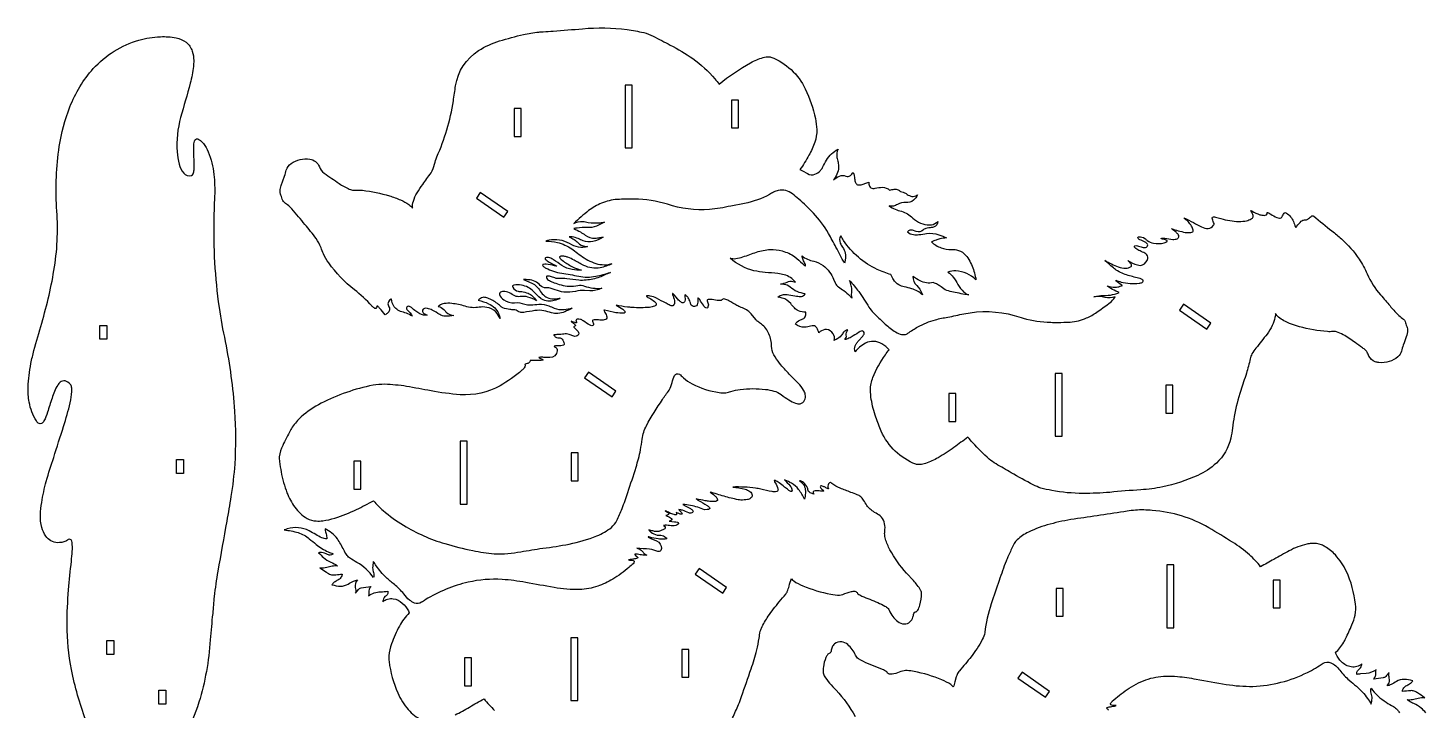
# Model space of a CAD drawing. Extents: x 8 to 111, y -36 to 70.
# Drawn here: x 8.1 to 108.4, y 20.6 to 69.6 of the extents above; entities that cross this region are included whole.
import ezdxf

# ---------------------------------------------------------------- set-up
doc = ezdxf.new("R2010")
doc.units = 0
doc.header["$MEASUREMENT"] = 0
doc.layers.get('0').update_dxf_attribs({"linetype": 'CONTINUOUS'})

msp = doc.modelspace()

# ---------------------------------------------------------------- linework, layer by layer
for points in [[(61.26, 57.62, -0.077275), (59.49, 56.99), (58.5, 56.8, -0.037211), (56.96, 56.55, -0.100791), (53.95, 56.93, 0.073926), (51.58, 57.3, 0.014815), (50.35, 57.27, 0.08555), (49.23, 57, 0.065025), (48.3, 56.47, 0.022769), (47.76, 56.02, 0.003792), (47.24, 55.54, -0.153813), (47.89, 55.7, -0.028229), (48.27, 55.63, 0.071232), (49.11, 55.6, 0.020928), (49.44, 55.65, -0.040647), (48.87, 55.36, -0.109795), (48.2, 55.25, 0.04221), (47.47, 55.22, 0.020819), (47.23, 55.18, -0.007199), (47.71, 54.94, -0.046741), (48.05, 54.71, 0.182794), (48.76, 54.5, 0.035893), (49.11, 54.54, -0.010618), (49.34, 54.57, -0.094366), (48.61, 54.25, -0.134216), (47.9, 54.31, -0.0481), (47.56, 54.46, 0.081373), (47.12, 54.59, 0.071339), (46.91, 54.58, -0.12239), (47.55, 54.15, 0.161252), (48.04, 53.91, 0.02722), (48.21, 53.89, -0.114236), (47.57, 53.85, -0.083936), (46.94, 54.11, 0.174209), (45.46, 54.34, 0.014918), (45.23, 54.29, -0.044532), (46.06, 54.19, -0.088665), (47.09, 53.72, -0.022846), (47.5, 53.42, 0.054683), (48.52, 52.79, 0.146721), (49.73, 52.61, 0.029606), (49.96, 52.66, -0.064796), (49.14, 52.37, -0.167337), (47.95, 52.54, -0.005485), (47.26, 52.92, 0.024123), (46.82, 53.12, 0.033176), (46.59, 53.19, 0.089013), (46.3, 53.2, 0.170089), (46.22, 53.16, 0.22192), (46.22, 53.13, 0.137399), (46.33, 52.97, 0.055243), (47.01, 52.52, 0.041568), (47.58, 52.26, 0.022846), (47.78, 52.2, -0.037139), (47.13, 52.24, -0.110021), (46.38, 52.54, -0.005212), (45.79, 52.94, 0.048123), (45.53, 53.08, 0.114774), (45.33, 53.11, 0.03862), (45.22, 53.09, 0.313509), (45.18, 53.03, 0.171431), (45.19, 53, 0.089671), (45.48, 52.77, 0.010374), (45.98, 52.51, -0.081593), (46.01, 52.49, -0.035593), (45.85, 52.52, 0.01952), (45.26, 52.62, 0.070539), (45.05, 52.61, 0.451869), (45.01, 52.52, 0.097076), (45.04, 52.48, 0.058781), (45.23, 52.35, 0.081463), (46.37, 51.98, -0.022248), (47.59, 51.76, 0.093939), (48.81, 51.76, 0.024569), (49.34, 51.88, 0.010847), (49.86, 52.04, -0.020157), (49.07, 51.69, -0.066469), (48.12, 51.49, -0.065792), (47.59, 51.48, 0.003042), (46.74, 51.58, 0.042274), (46.16, 51.59, -0.059957), (45.97, 51.61, -0.015693), (45.64, 51.73, 0.11635), (45.35, 51.77, 0.453904), (45.27, 51.66, 0.163726), (45.49, 51.45, 0.04224), (45.83, 51.3, 0.007247), (46.32, 51.14, 0.130182), (47.53, 51.11, -0.122056), (48, 51.06, 0.098808), (49.24, 50.9, -0.125399), (48.38, 50.72), (48.01, 50.74, 0.060326), (47.36, 50.68, -0.062485), (46.52, 50.63, -0.087563), (45.91, 50.79, 0.017569), (45.62, 50.89, 0.074366), (45.26, 50.93, -0.20073), (44.83, 51.1, 0.199223), (44, 51.51, 0.024896), (43.64, 51.52), (44.23, 51.26, -0.17639), (44.82, 50.7, 0.083701), (45.15, 50.34, 0.115067), (45.54, 50.17, 0.07122), (46.03, 50.15, 0.016131), (46.27, 50.18, -0.138566), (45.38, 49.98, -0.11634), (44.94, 50.12, -0.033733), (44.87, 50.17, -0.036095), (44.35, 50.67, 0.161002), (43.49, 51.12, 0.088956), (42.94, 51.12, 0.112838), (42.85, 51.07, 0.147491), (42.87, 50.97, 0.23616), (43.24, 50.69, 0.023665), (43.5, 50.66, -0.043302), (43.96, 50.54, -0.097684), (44.28, 50.34, -0.049839), (44.56, 50.01, 0.054867), (43.95, 50.27, 0.108319), (43.4, 50.3, -0.140495), (43.02, 50.35, -0.008789), (42.62, 50.57, 0.096641), (42.19, 50.68, 0.218382), (41.93, 50.57, 0.249625), (41.91, 50.45, 0.156745), (42.22, 50.07, 0.184598), (42.99, 49.86, -0.120437), (43.72, 49.76, 0.077319), (44.14, 49.71, 0.014914), (44.74, 49.75, -0.112337), (45.45, 49.64, -0.009591), (45.82, 49.47, 0.115371), (46.54, 49.38, 0.044111), (47.12, 49.48, -0.032921), (46.59, 49.21, -0.076833), (46.1, 49.09, -0.070617), (45.63, 49.14, 0.004981), (45.1, 49.28, 0.087094), (44.45, 49.3, 0.010336), (43.65, 49.16, -0.089414), (43.38, 49.18, -0.093193), (43.24, 49.24, 0.145169), (42.93, 49.36, -0.019485), (42.66, 49.37, -0.055719), (42.15, 49.5, -0.092853), (41.99, 49.61, 0.075394), (41.33, 50.07, 0.034624), (41, 50.22, 0.104031), (40.72, 50.25, 0.128661), (40.54, 50.17, -0.006483), (40.38, 50.05, -0.050938), (41.13, 49.79, -0.075697), (41.57, 49.49, -0.095698), (41.83, 49.11, -0.044226), (41.96, 48.74, 0.062785), (41.64, 49.2, 0.162096), (41, 49.53, 0.082225), (40.45, 49.54, -0.048465), (39.95, 49.51, -0.055974), (39.45, 49.61, 0.047965), (38.48, 49.81, 0.063583), (37.94, 49.8, 0.102623), (37.61, 49.67, 0.044404), (37.52, 49.6, -0.129064), (37.92, 49.37, -0.004692), (38.09, 49.19, 0.150716), (38.64, 48.94, -0.037771), (38.02, 48.9, -0.131228), (37.62, 49.01, 0.045153), (37.09, 49.33, 0.046271), (36.74, 49.45, 0.121482), (36.52, 49.45, 0.561306), (36.44, 49.15, 0.081253), (36.55, 49.06, 0.031173), (36.72, 48.98, -0.164332), (36.2, 49.07, -0.051963), (35.92, 49.25, -0.026721), (35.59, 49.52, 0.141452), (35.41, 49.61, 0.222824), (35.27, 49.54, 0.170388), (35.23, 49.46, 0.213865), (35.26, 49.38, 0.041939), (35.37, 49.27, -0.045973), (35.6, 49, -0.030051), (35.66, 48.89, 0.085568), (35.23, 49.11, 0.0105), (34.81, 49.24, -0.123432), (34.47, 49.46, -0.173002), (34.18, 50.01, 0.019325), (34.16, 50.13, 0.281839), (34.14, 50.13, 0.405111), (33.94, 49.64, -0.036902), (34.01, 49.5, -0.104585), (34.02, 49.33, -0.18404), (33.89, 49.13, -0.03475), (33.71, 49, 0.003764), (33.32, 49.46, 0.014501), (33.18, 49.61, 0.596695), (33.11, 49.59, -0.128211), (33.05, 49.46, 0.054321), (32.97, 49.45, -0.101634), (32.91, 49.49, -0.025411), (32.75, 49.64, 0.041596), (31.5, 50.79, -0.073389), (29.66, 52.72, -0.040639), (29.28, 53.36, -0.024731), (29.11, 53.81, 0.062623), (28.75, 54.47, 0.02328), (27.96, 55.48, -0.005827), (27.02, 56.59, 0.08364), (26.57, 56.98, -0.157935), (26.33, 57.3, 0.038349), (26.2, 57.66, -0.096081), (26.17, 57.87, -0.073742), (26.25, 58.28), (26.5, 58.95, 0.018659), (26.62, 59.38, -0.162701), (26.97, 59.85, -0.189484), (28.31, 60.17, -0.261299), (28.99, 59.62, 0.148558), (29.34, 59.16, -0.00352), (30.41, 58.41, 0.046817), (31.14, 58.01, 0.088085), (31.45, 57.94, -0.042163), (32.09, 57.93, -0.043741), (34.02, 57.53, -0.024565), (34.81, 57.24, -0.048788), (35.41, 56.9, -0.059356), (35.68, 56.65, -0.108501), (35.73, 57.15, -0.060466), (36, 57.74, -0.028692), (36.4, 58.35, 0.009413), (37, 59.19, 0.100813), (37.25, 59.81, -0.035893), (37.42, 60.32, 0.031511), (38.13, 62.27, 0.037806), (38.6, 64.34, -0.003205), (38.76, 65.43, -0.216015), (40.41, 67.95, -0.069912), (41.91, 68.64, -0.021328), (43.62, 69.1, -0.023565), (44.72, 69.28, -0.013168), (45.05, 69.3, 0.00522), (45.76, 69.35, 0.003527), (47.86, 69.52, -0.053417), (51.06, 69.46, -0.025899), (52.25, 69.24, -0.055993), (52.92, 68.99, 0.001003), (54.16, 68.35, -0.031462), (55.77, 67.38, -0.060575), (57.35, 65.92, -0.010754), (57.66, 65.54, -0.046883), (59.92, 67.08, -0.04869), (60.81, 67.45, -0.081642), (61.26, 67.5, -0.063611), (61.37, 67.48, -0.198631), (63.83, 65.2, -0.058116), (64.56, 63.08, -0.035838), (64.66, 62.28, -0.089662), (64.52, 61.38, -0.045121), (64.1, 60.44, -0.036666), (63.45, 59.42, -0.023452), (63.65, 59.32), (63.99, 59.13, 0.222851), (64.53, 59.08, 0.14607), (64.92, 59.35, 0.054906), (65.07, 59.56, -0.012896), (65.36, 60.1, -0.13922), (66.19, 60.87, 0.158009), (66.11, 60.29, 0.009092), (66.19, 59.94, -0.050118), (66.22, 59.58, -0.097258), (66.1, 59.08, -0.051434), (65.85, 58.65, -0.089847), (66.29, 58.95, -0.183826), (66.75, 58.95, 0.243257), (67.07, 58.98, 0.081981), (67.27, 59.21, -0.071601), (67.35, 58.97, -0.007841), (67.4, 58.6, 0.156826), (67.5, 58.39, 0.125151), (67.59, 58.33, 0.111513), (67.85, 58.33, 0.051623), (68.12, 58.41, -0.00363), (68.39, 58.51, 0.106501), (68.44, 58.22, 0.164747), (68.55, 58.1, 0.150423), (68.84, 58.08, -0.041161), (69.37, 58.15, -0.200367), (69.88, 57.93, -0.054456), (70.22, 58.01, -0.131571), (70.5, 57.96, 0.027432), (70.67, 57.85, 0.053604), (70.85, 57.8, -0.084801), (71.07, 57.69, 0.083777), (71.4, 57.51, 0.174385), (71.76, 57.54, 0.042347), (71.89, 57.61, -0.089339), (71.59, 57.21, -0.210001), (71.05, 57.06, 0.161804), (70.46, 56.92, -0.093831), (70.16, 56.8, -0.090753), (69.86, 56.81, 0.09816), (70.74, 56.42, -0.144594), (71.54, 55.93, 0.181324), (72.75, 55.44, 0.170319), (73.25, 55.61, 0.052754), (73.34, 55.7, -0.34699), (73.04, 55.29, -0.049245), (72.7, 55.23, 0.025747), (72.48, 55.19, 0.13046), (72.28, 55.07, -0.248853), (71.8, 54.97), (71.52, 55.06, 0.302176), (71.17, 54.95, 0.155179), (71.6, 54.75, 0.065991), (71.99, 54.75, 0.003016), (72.54, 54.83, -0.117264), (73.42, 54.74, -0.039128), (73.97, 54.51, 0.029064), (73.48, 54.45, 0.036436), (73.22, 54.36, -0.008261), (72.88, 54.23, 0.08934), (73.58, 53.8, 0.101551), (74.32, 53.69, -0.036446), (74.68, 53.66, -0.14709), (75.24, 53.38, -0.071767), (75.57, 52.96, -0.069511), (75.97, 52, -0.024176), (76.08, 51.5, 0.181871), (74.63, 52.15, 0.107613), (74.06, 52.06, -0.093873), (74.45, 51.7, -0.029264), (74.78, 51.17, 0.074595), (75.22, 50.63, 0.069588), (75.56, 50.42, -0.013197), (74.46, 50.62, -0.024847), (73.99, 50.75, -0.079635), (73.58, 51, 0.043114), (73.31, 51.17, 0.024478), (73.02, 51.31, -0.173856), (72.07, 51.43, -0.039348), (71.55, 51.75, 0.210702), (71.83, 51.09, -0.10802), (72.2, 50.55, -0.030355), (72.24, 50.43, 0.121798), (71.47, 50.87, 0.015101), (70.94, 51, -0.06159), (70.55, 51.15, -0.122919), (70.17, 51.52, -0.053842), (69.98, 51.88, -0.02975), (69, 52.25, -0.139378), (66.59, 54.33, -0.01452), (66.38, 54.67, 0.242159), (66.35, 54.14, 0.052672), (66.51, 53.86, -0.204706), (66.7, 52.93, -0.029344), (66.65, 52.71, -0.01076), (66.04, 53.85, 0.005037), (65.5, 54.84, 0.061632), (64.42, 56.29, 0.031167), (63.37, 57.29, 0.004506), (62.92, 57.67, 0.22692), (61.9, 57.91, 0.063206), (61.57, 57.8, 0.010826)], [(71.91, 48.13, -0.060024), (73.17, 48.64, -0.026905), (74.05, 48.83, 0.006897), (75.21, 49.07, -0.11844), (78.82, 48.95, -0.007857), (79.47, 48.75, 0.061216), (81.44, 48.46, 0.012749), (81.94, 48.45, 0.008183), (82.83, 48.48, 0.089349), (84.01, 48.77, 0.051451), (84.74, 49.18, 0.005475), (85.6, 49.8, 0.04622), (85.96, 50.14, 0.026546), (86.06, 50.28, -0.139855), (85.33, 50.24, 0.096416), (84.52, 50.28, -0.049389), (85.03, 50.38, -0.020222), (85.41, 50.39, 0.067289), (86.02, 50.48, 0.014755), (86.34, 50.59, 0.058169), (86.25, 50.65, -0.039004), (85.74, 50.88, -0.043862), (85.48, 51.07, 0.065993), (86.07, 50.98, 0.087476), (86.42, 51.04, 0.025119), (86.59, 51.1, -0.067805), (86.21, 51.36, -0.031887), (86.1, 51.47, 0.018933), (86.48, 51.35, 0.088966), (87.78, 51.26, 0.05601), (88, 51.32, 0.243836), (88.08, 51.42, 0.265565), (88.03, 51.51, 0.077446), (87.85, 51.6, -0.005665), (86.99, 51.82, -0.069675), (86.14, 52.21, -0.023655), (86.02, 52.3, -0.004476), (85.32, 52.89, 0.043569), (86.28, 52.44, 0.087447), (86.81, 52.34, 0.146581), (87.2, 52.46, 0.170707), (87.24, 52.54, 0.114467), (87.23, 52.58, 0.107319), (87.11, 52.75, -0.04766), (86.97, 52.9, 0.066227), (87.66, 52.57, 0.174071), (88.03, 52.58, 0.214738), (88.4, 53.04, 0.288221), (88.27, 53.37, 0.073325), (88.12, 53.46, -0.014117), (87.75, 53.62, -0.085914), (87.49, 53.8, -0.162588), (87.44, 53.89, -0.318745), (87.48, 53.95, -0.128668), (87.66, 53.95, 0.008318), (88, 53.84, 0.159993), (88.31, 53.86, 0.2165), (88.39, 53.95, 0.2165), (88.37, 54.06, 0.132081), (88.21, 54.21, 0.032329), (87.84, 54.38, -0.154477), (87.68, 54.51, -0.348708), (87.7, 54.56, -0.119073), (87.76, 54.59, -0.186777), (88.18, 54.48, -0.02424), (88.36, 54.33, 0.130276), (88.82, 54.14, 0.086555), (89.57, 54.15, 0.079177), (89.74, 54.22, 0.209395), (89.79, 54.27, 0.239368), (89.76, 54.32, 0.058866), (89.66, 54.37, 0.019507), (89.39, 54.45, -0.098528), (89.35, 54.47, -0.344696), (89.35, 54.48, -0.099099), (89.62, 54.49, 0.019901), (90.2, 54.41, 0.117073), (90.51, 54.45, 0.234639), (90.63, 54.6, 0.197123), (90.58, 54.75, 0.052399), (90.43, 54.92, 0.007678), (90.1, 55.19, 0.04953), (91.08, 54.91, 0.071504), (91.48, 54.9, 0.145696), (91.62, 54.95, 0.235866), (91.65, 55.07, 0.09077), (91.54, 55.36, 0.066468), (91.29, 55.68, 0.028314), (90.98, 55.95, -0.020164), (91.69, 55.61, 0.00905), (92.25, 55.3, 0.140381), (92.74, 55.2, 0.218804), (93.11, 55.42, 0.068975), (93.15, 55.49, 0.15262), (93.15, 55.54, -0.004455), (93.03, 55.86, -0.221828), (93.04, 55.99, -0.196113), (93.11, 56.02, -0.064343), (93.26, 56, -0.026667), (93.64, 55.9, 0.066542), (94.93, 55.69, 0.058194), (95.49, 55.75, 0.066773), (95.81, 55.87, 0.053432), (95.9, 55.94, 0.231168), (95.95, 56.12, 0.102203), (95.81, 56.42, -0.134893), (95.79, 56.47), (95.8, 56.47, -0.090673), (95.86, 56.45, 0.059624), (96.44, 56.18, 0.067075), (96.74, 56.13, 0.123993), (96.91, 56.18, 0.247417), (96.97, 56.31, -0.229889), (96.97, 56.33, -0.229889), (96.99, 56.33, -0.072169), (97.22, 56.21, 0.037548), (97.65, 55.98, 0.069865), (97.84, 55.93, 0.294519), (98.04, 56.04, -0.04308), (98.18, 56.28, -0.401215), (98.35, 56.3, -0.145711), (98.85, 55.69, -0.036201), (98.97, 55.32, 0.159044), (99.01, 55.27, 0.243184), (99.02, 55.27, 0.068466), (99.1, 55.36, -0.050308), (99.41, 55.71, -0.146785), (99.63, 55.81, 0.090196), (99.79, 55.81, 0.075969), (99.87, 55.85, 0.029519), (100.11, 56.05, -0.17636), (100.24, 56.1, -0.128248), (100.3, 56.08, 0.015214), (101.61, 55.01, -0.007968), (102.28, 54.45, -0.064925), (103.56, 52.99, -0.042601), (104.13, 51.93, 0.082686), (105.1, 50.42, -0.012009), (105.77, 49.63, 0.024761), (106.33, 49.02, 0.033993), (106.67, 48.74, -0.154704), (106.88, 48.43, 0.043632), (107.01, 48.08, -0.080145), (107.03, 47.89, -0.081761), (106.94, 47.42, -0.001832), (106.72, 46.83, 0.030208), (106.59, 46.38, -0.139873), (106.34, 45.98, -0.111014), (105.72, 45.65, -0.105465), (104.98, 45.57, -0.054794), (104.7, 45.63, -0.174306), (104.26, 46.04, 0.010466), (104.13, 46.31, 0.083938), (104.01, 46.46, 0.019196), (103.8, 46.63, 0.002911), (103.26, 47, 0.030588), (102.41, 47.57, 0.052568), (101.93, 47.78, 0.10082), (101.68, 47.8, -0.042068), (101.29, 47.79, -0.043879), (99.27, 48.14, -0.046563), (98.15, 48.57, -0.052273), (97.78, 48.82, -0.0785), (97.56, 49.09, -0.062835), (97.52, 48.8, -0.062242), (97.32, 48.23, -0.042795), (96.95, 47.61, -0.010913), (96.16, 46.61, 0.039162), (95.87, 46.19, 0.086462), (95.75, 45.84, -0.02138), (95.47, 44.8, -0.003614), (95.07, 43.57, 0.033184), (94.6, 41.71, 0.013673), (94.47, 40.87, -0.018991), (94.35, 40.14, -0.153249), (93.32, 38.36, -0.086144), (91.98, 37.47, -0.048038), (89.47, 36.65, -0.039046), (87.9, 36.44, 0.008145), (85.68, 36.26, -0.020962), (83.75, 36.18, -0.042897), (81.51, 36.39, -0.018722), (80.74, 36.57, -0.048142), (80.19, 36.8, -0.019077), (78.6, 37.67, 0.001032), (77.52, 38.3, -0.043197), (77.03, 38.65, -0.030113), (75.86, 39.81, -0.012571), (75.5, 40.22, -0.002815), (74.5, 39.48, -0.021314), (73.36, 38.74, -0.047162), (72.47, 38.33, -0.050786), (72.07, 38.25, -0.052064), (71.86, 38.26, -0.046848), (71.76, 38.28, -0.198745), (69.29, 40.64, -0.010922), (68.9, 41.65, -0.041752), (68.57, 42.93, -0.038533), (68.51, 43.61, -0.085414), (68.69, 44.5, -0.063073), (69.58, 46.13, -0.013881), (69.85, 46.49, 0.07033), (69.33, 46.92, 0.106415), (68.75, 47.09, 0.137204), (68.15, 46.96, 0.070326), (67.73, 46.67, 0.03528), (67.42, 46.35, -0.214482), (67.41, 46.76, -0.056294), (67.51, 46.95, -0.029293), (67.65, 47.13), (67.96, 47.47, 0.095739), (68.07, 47.65, 0.361508), (68.01, 47.8, 0.062296), (67.91, 47.84, 0.097329), (67.65, 47.72, -0.015363), (67.14, 47.4, -0.055436), (66.79, 47.25, -0.027), (66.68, 47.22, 0.229076), (66.78, 47.53, -0.20886), (66.89, 47.91, 0.204583), (66.57, 47.74, -0.01701), (66.42, 47.51, -0.107431), (66.06, 47.23, -0.022426), (65.91, 47.16, 0.218715), (65.83, 47.64, 0.242778), (65.35, 47.94, 0.171232), (64.91, 47.79, 0.034254), (64.8, 47.7, 0.081289), (64.67, 48.06, 0.25792), (64.44, 48.21, 0.078083), (64.22, 48.18, -0.053326), (63.8, 48.11, -0.16523), (63.13, 48.32, -0.175657), (63.44, 48.62, 0.005145), (63.67, 48.7, 0.236793), (63.86, 48.92, 0.068717), (63.88, 49.19, -0.102193), (63.34, 49.29, -0.091661), (63.06, 49.49, -0.024354), (62.79, 49.8, 0.156728), (62.19, 50.2, 0.053509), (61.86, 50.26, -0.192673), (62.42, 50.46, -0.043553), (62.66, 50.44, -0.010002), (63.22, 50.34, 0.086102), (63.56, 50.32, 0.218087), (63.82, 50.49, -0.046167), (63.26, 50.66, -0.090848), (62.75, 50.99, 0.149532), (62.32, 51.18, 0.026028), (62.07, 51.2, 0.07783), (62.54, 51.35, -0.161023), (62.95, 51.39, -0.037766), (63.13, 51.33, 0.165958), (62.32, 51.87, 0.039609), (61.88, 51.96, 0.008312), (60.96, 52.03, -0.030816), (60.16, 52.16, -0.124774), (58.46, 53.06, 0.102599), (58.85, 53.03, 0.05696), (59.37, 53.15, -0.005446), (60.34, 53.49, -0.063267), (61.33, 53.68, -0.07925), (62.17, 53.58, -0.027942), (62.66, 53.41, -0.072777), (63.09, 53.15, -0.014963), (63.63, 52.68, 0.011762), (63.85, 52.49, 0.165033), (63.75, 52.79, -0.068669), (63.63, 53.09, -0.044831), (63.61, 53.23, 0.102565), (64, 52.98, 0.031077), (64.44, 52.84, -0.08323), (65.11, 52.54, -0.090544), (65.58, 52.05, -0.04834), (65.87, 51.55), (65.98, 51.28, 0.111776), (66.21, 51, 0.01406), (66.6, 50.73, -0.0413), (67.03, 50.36, -0.027196), (67.19, 50.18, -0.080142), (67.18, 50.74, 0.081198), (67.14, 51.08, 0.019253), (67.01, 51.45, -0.036203), (67.67, 50.66, -0.018061), (68.4, 49.55, 0.066101), (68.74, 49.14, 0.010585), (69.49, 48.4, 0.032776), (70.21, 47.83, 0.067084), (70.65, 47.61, 0.097391), (70.97, 47.58, 0.105543), (71.19, 47.67, -0.019666)], [(43.9, 45.5, 0.082345), (43.77, 45.46, 0.086341), (43.73, 45.43, -0.03195), (43.75, 45.33, -0.15054), (43.68, 45.19, -0.059846), (43.52, 45.02, -0.050654), (41.95, 43.91, -0.142312), (39.09, 43.26, -0.026048), (37, 43.54, 0.005153), (35.24, 43.86, 0.031575), (33.67, 44.01, 0.046782), (32.84, 43.94, 0.071025), (29.12, 42.65, 0.057472), (27.69, 41.67, 0.060882), (27.05, 40.94, 0.028586), (26.92, 40.72, -0.003012), (26.36, 39.62, 0.097685), (26.12, 38.81, 0.045518), (26.13, 38.47, 0.005908), (26.25, 37.72, 0.047138), (26.67, 36.23, 0.055653), (27.23, 35.2, 0.102248), (28.11, 34.39, 0.115963), (28.75, 34.21, 0.053288), (29.24, 34.22, 0.043687), (30.11, 34.41, 0.039482), (31.66, 35.03, 0.006056), (32.88, 35.66, 0.048261), (33.57, 34.95, 0.043376), (35.03, 33.9, 0.064583), (38, 32.58, 0.027031), (39.99, 32.09, 0.032606), (41.53, 31.85, 0.043967), (42.51, 31.87, 0.013078), (43.44, 32, -0.004053), (45.01, 32.25, 0.015326), (46.91, 32.55, 0.044972), (48.89, 33.14, 0.076826), (49.93, 33.74, 0.093593), (50.32, 34.24, 0.007772), (50.7, 35.09, 0.018314), (51.12, 36.26, 0.001774), (51.7, 38.06, 0.02484), (52.02, 39.3, 0.018656), (52.14, 40.08, -0.086151), (52.45, 41.04, -0.031181), (53.6, 42.92, -0.020224), (54.08, 43.6, 0.105478), (54.28, 44.13, -0.085597), (54.47, 44.64, -0.14193), (54.61, 44.76, -0.198388), (54.81, 44.73, -0.049809), (54.89, 44.68, -0.019512), (55.1, 44.47, 0.068605), (55.73, 44.04, 0.088386), (57.67, 43.42, 0.043529), (58.15, 43.41, 0.070038), (58.5, 43.5, -0.049937), (59.18, 43.64, -0.059276), (60.98, 43.65, -0.03501), (61.59, 43.53, -0.088536), (62.12, 43.27, 0.016445), (62.66, 42.89, 0.04828), (63.14, 42.65, 0.121653), (63.48, 42.62, 0.229564), (63.79, 42.87, 0.183065), (63.84, 43.29, 0.0741), (63.72, 43.59, 0.059793), (63.35, 44.08), (62.69, 44.74, -0.021301), (62, 45.52, -0.039028), (61.59, 46.13, -0.112701), (61.42, 46.74, 0.094458), (61.23, 47.63, 0.125859), (60.69, 48.33, 0.014312), (60.43, 48.52, -0.049645), (60.28, 48.66), (59.95, 49.07, 0.144458), (59.23, 49.53, -0.031789), (58.94, 49.67, -0.003191), (58.36, 50, 0.05546), (58.06, 50.13, 0.160501), (57.93, 50.12, 0.061987), (57.86, 50.06, -0.147627), (57.75, 50.02, -0.070873), (57.52, 50.03, 0.014596), (57.05, 50.1, 0.094941), (56.82, 50.07, 0.390917), (56.79, 50, 0.008493), (56.86, 49.86, -0.202589), (56.86, 49.56, -0.083427), (56.82, 49.5, -0.345496), (56.71, 49.49, -0.091209), (56.53, 49.68, -0.016832), (56.27, 50.09, 0.075832), (56.18, 50.2), (56.16, 50.21, 0.233552), (56.15, 50.21, 0.124737), (56.14, 50.17), (56.13, 49.9, -0.059935), (56.08, 49.71, -0.25689), (55.96, 49.61, -0.058485), (55.81, 49.6, -0.249686), (55.66, 49.7, -0.068745), (55.58, 49.91, 0.066175), (55.44, 50.22, 0.04358), (55.29, 50.38, 0.060807), (55.23, 50.42, 0.472878), (55.19, 50.39, 0.075649), (55.19, 50.35, -0.09495), (55.21, 49.98, -0.42237), (55.01, 49.86, -0.105338), (54.81, 50, -0.032003), (54.7, 50.11), (54.44, 50.44, 0.093521), (54.35, 50.52), (54.33, 50.53, 0.369649), (54.31, 50.52, 0.174259), (54.32, 50.43, -0.047028), (54.45, 50.02, -0.116147), (54.45, 49.79, -0.11153), (54.38, 49.67, -0.202069), (54.27, 49.64, -0.084558), (54.16, 49.67, -0.053131), (53.85, 49.82, 0.015004), (53.17, 50.19, 0.062945), (52.72, 50.34, 0.053592), (52.45, 50.36, 0.319479), (52.44, 50.34, 0.319479), (52.45, 50.32, 0.048027), (52.67, 50.19, -0.04057), (53.02, 49.96, -0.106961), (53.14, 49.81, -0.328241), (53.11, 49.66, -0.125666), (53.02, 49.61, -0.067799), (52.67, 49.53, -0.03762), (51.42, 49.52, -0.012315), (51.09, 49.55, -0.007331), (50.27, 49.68, -0.035142), (50.75, 49.39, -0.057449), (50.9, 49.24, -0.469217), (50.88, 49.13, -0.116414), (50.84, 49.12, -0.064152), (50.26, 49.15, -0.0102), (49.44, 49.32, 0.204969), (49.4, 49.32, 0.222352), (49.43, 49.23, -0.036978), (49.59, 48.93, -0.170886), (49.61, 48.75, -0.225008), (49.5, 48.65, -0.100037), (49.2, 48.61, 0.010378), (48.8, 48.64, 0.080012), (48.61, 48.61, 0.384132), (48.57, 48.54, 0.117039), (48.63, 48.42, -0.171824), (48.64, 48.28, -0.34074), (48.53, 48.21, -0.109843), (48.4, 48.25, -0.018226), (47.92, 48.57, 0.052653), (47.71, 48.67, 0.102638), (47.49, 48.69, 0.562249), (47.42, 48.48, -0.372339), (47.43, 48.42, -0.200858), (47.41, 48.41, -0.106497), (47.3, 48.44, 0.020512), (47.15, 48.49, 0.103659), (47.05, 48.53, 0.083411), (47.1, 48.48, -0.031762), (47.29, 48.32, -0.099193), (47.35, 48.23, -0.214829), (47.34, 48.2, -0.101441), (47.27, 48.16, 0.447802), (47.25, 48.11, 0.085706), (47.35, 48, -0.03302), (47.54, 47.79, -0.13302), (47.59, 47.64, -0.232017), (47.55, 47.54, -0.244308), (47.24, 47.46, -0.070196), (46.98, 47.56, 0.134645), (46.62, 47.63, -0.040828), (46.21, 47.58, 0.01867), (45.85, 47.56, 0.138724), (45.8, 47.55, 0.294696), (45.82, 47.52, -0.108199), (45.91, 47.42, 0.222845), (46.09, 47.34), (46.21, 47.34, -0.212445), (46.4, 47.25, -0.162122), (46.55, 46.91, -0.309854), (46.51, 46.82, -0.076555), (46.3, 46.78), (45.92, 46.76, 0.046575), (45.85, 46.74, 0.190092), (45.83, 46.73, 0.18074), (45.86, 46.7, -0.375641), (46.05, 46.41, -0.395659), (45.52, 45.93, 0.019802), (45.15, 45.94, 0.021501), (44.86, 45.95, 0.057296), (44.74, 45.93, 0.330216), (44.76, 45.9, 0.078164), (44.85, 45.86, 0.015068), (44.98, 45.81, -0.16683), (45.03, 45.76, -0.193703), (45.01, 45.74, -0.056802), (44.79, 45.72, 0.002703), (44.11, 45.73, -0.281705), (43.98, 45.53, -0.064439)]]:
    msp.add_lwpolyline(points, format="xyb", close=True)
for points in [[(12.24, 19.94, -0.039625), (11.21, 23.54, -0.049476), (10.9, 26.76, -0.022444), (11.01, 29.27, -0.00779), (11.21, 31.32, 0.008034), (11.27, 32.02, 0.042821), (11.26, 32.67, 0.128874), (11.19, 32.85, 0.269743), (11.05, 32.89, 0.103055), (10.92, 32.83, 0.013564), (10.81, 32.75, -0.093815), (10.21, 32.65, -0.235984), (9.37, 33.12, -0.090643), (9.08, 33.74, -0.071947), (8.99, 34.65, -0.031646), (9.08, 35.54, -0.029056), (9.41, 37.05, -0.009413), (9.94, 38.77, -0.004131), (10.65, 40.99, 0.019777), (11.12, 42.69, 0.045657), (11.24, 43.49, 0.043946), (11.22, 43.8, 0.09576), (11.13, 44.02, 0.168259), (10.75, 44.25, 0.217439), (10.41, 44.16, 0.081522), (10.23, 43.95, 0.052266), (9.99, 43.5, 0.020404), (9.82, 43.01, 0.005948), (9.5, 42.01, -0.046261), (9.24, 41.38, -0.133099), (9.07, 41.19, -0.258398), (8.89, 41.19, -0.109508), (8.7, 41.38, -0.093284), (8.18, 42.73, -0.054545), (8.1, 43.8, -0.040254), (8.31, 45.5, -0.014195), (8.52, 46.44, -0.008575), (9.08, 48.4, 0.031501), (10, 52.43, 0.058313), (10.15, 56.71, -0.053062), (10.34, 61.07, -0.054235), (11.1, 63.91, -0.088599), (12.78, 66.66, -0.139104), (16.05, 68.7, -0.05795), (17.59, 68.95, -0.056104), (18.72, 68.87, -0.101363), (19.43, 68.55, -0.159217), (19.88, 67.9, -0.079945), (19.98, 67.23, -0.028165), (19.96, 66.82, -0.037801), (19.73, 65.61, -0.003663), (19.04, 63.16, 0.082299), (18.79, 60.7, 0.04191), (18.94, 59.81, 0.098123), (19.26, 59.16, 0.316092), (19.82, 59, 0.201062), (19.94, 59.12, 0.080538), (20.01, 59.39, 0.037715), (20.02, 59.87, -0.009499), (19.98, 61.05, -0.054076), (20.03, 61.45, -0.103436), (20.1, 61.58, -0.289983), (20.27, 61.61, -0.046971), (20.39, 61.55, -0.071236), (20.68, 61.28, -0.068005), (21.02, 60.69, -0.075388), (21.43, 59.07, -0.033942), (21.48, 57.51), (21.43, 56, 0.04212), (21.8, 49.52, 0.016166), (22.24, 47.08, -0.031201), (22.91, 42.09, -0.032379), (22.92, 38.29, -0.022818), (22.65, 35.96, -0.00812), (22.35, 34.19, 0.001249), (21.71, 30.6, 0.01376), (21.45, 28.78, 0.005182), (21.34, 27.57, 0.005052), (21.16, 25.68, -0.060313), (20.35, 21.2, -0.046615), (19.32, 18.74, -0.05196)], [(58.63, 20.09, 0.003123), (59.05, 21.04, 0.020133), (59.27, 21.62, -0.002128), (59.96, 23.6, 0.018421), (60.36, 24.95, 0.019185), (60.53, 25.8, -0.018648), (60.61, 26.29, -0.051371), (60.69, 26.52, -0.037378), (61.18, 27.37, -0.023851), (61.97, 28.4, -0.009852), (62.44, 28.96, 0.073375), (62.55, 29.15, 0.034553), (62.68, 29.53, -0.026228), (62.85, 30.08, 0.132925), (62.93, 29.97, 0.039108), (63.01, 29.9, 0.049597), (63.67, 29.56, 0.051375), (65.66, 28.95, 0.048939), (66.3, 28.89, 0.06389), (66.52, 28.93, -0.039626), (67.15, 29.14, -0.090769), (67.4, 29.16, -0.211409), (67.58, 29.02, 0.098458), (67.61, 28.99, 0.061397), (67.9, 28.82, -0.003069), (69.04, 28.35, -0.025073), (69.54, 28.1, -0.069579), (69.78, 27.92, -0.103534), (69.85, 27.8, 0.1284), (70.47, 26.99, 0.159147), (70.95, 26.82, 0.344923), (71.56, 27.31, -0.024996), (71.63, 27.56, -0.199538), (71.72, 27.68, 0.163075), (71.84, 27.73, 0.061953), (71.9, 27.8, 0.069824), (72.05, 28.16, 0.082306), (72.17, 29.02, 0.047559), (72.15, 29.16, 0.061785), (72.11, 29.25, 0.051087), (71.59, 29.93), (71.09, 30.47, -0.054219), (69.91, 32.14, -0.048917), (69.59, 32.9, -0.061294), (69.53, 33.31, -0.032725), (69.55, 33.59, 0.095818), (69.49, 34.15, 0.144382), (69.2, 34.57, 0.050689), (68.81, 34.82, -0.03778), (68.49, 35.06, -0.063981), (68.26, 35.32, 0.002457), (68.02, 35.71, 0.059957), (67.81, 35.95, 0.071196), (67.57, 36.09, 0.015598), (67.11, 36.26, 0.003317), (66.34, 36.56, -0.068247), (65.74, 36.9, 0.140986), (65.65, 36.96, 0.219461), (65.58, 36.94, 0.314452), (65.46, 36.62, 0.083699), (65.5, 36.54, -0.27234), (65.5, 36.51, -0.256875), (65.48, 36.51, -0.056413), (65.26, 36.62, 0.020485), (65.06, 36.71, 0.057873), (64.96, 36.73, 0.28392), (64.91, 36.65, 0.157772), (64.96, 36.55, 0.028303), (65.1, 36.43, -0.088738), (65.16, 36.37, -0.374939), (65.15, 36.35, -0.108576), (65.03, 36.34, 0.027385), (64.63, 36.38, 0.092985), (64.46, 36.35, 0.359122), (64.41, 36.24, 0.017581), (64.45, 36.13, -0.023954), (64.2, 36.22, -0.127415), (64.07, 36.32, -0.122742), (64.02, 36.46, 0.109031), (63.94, 36.69, 0.110401), (63.64, 37.01, 0.093667), (63.43, 37.09, -0.066918), (63.7, 36.82, -0.126769), (63.84, 36.47, -0.043127), (63.83, 35.96, -0.060651), (63.79, 35.78, 0.038289), (63.36, 36.47, 0.098612), (62.85, 36.91, 0.008085), (62.4, 37.14, 0.067276), (62.34, 37.15, -0.041285), (62.74, 36.74, -0.092868), (62.87, 36.49, -0.055335), (62.89, 36.37, -0.57281), (62.81, 36.32, -0.076759), (62.62, 36.43, 0.013057), (62.34, 36.64, 0.004919), (61.96, 36.94, 0.063904), (61.67, 37.1, 0.061873), (61.61, 37.11, 0.463224), (61.6, 37.1, 0.054751), (61.68, 36.95, -0.058513), (61.88, 36.49, -0.433034), (61.79, 36.32, -0.097951), (61.46, 36.31, -0.011897), (60.64, 36.49, 0.019995), (60.27, 36.56, 0.040895), (58.64, 36.64, -0.033647), (59.52, 36.48, -0.080578), (59.87, 36.33, -0.214232), (60.03, 36.06, -0.281608), (59.92, 35.84, -0.115371), (59.69, 35.74, -0.056117), (59.22, 35.71, -0.03448), (59.03, 35.73, -0.022702), (58.01, 35.98, -0.001426), (57.01, 36.28, -0.035181), (57.33, 36.03, -0.035614), (57.49, 35.87, -0.145757), (57.55, 35.73, -0.267594), (57.49, 35.64, -0.104965), (57.33, 35.6, -0.050353), (56.99, 35.61, -0.018117), (56.66, 35.66, -0.009881), (56.02, 35.79, 0.042433), (56.18, 35.68, -0.008818), (56.79, 35.32, -0.061206), (56.95, 35.19, -0.089853), (56.99, 35.13, -0.274847), (56.97, 35.07, -0.1213), (56.8, 35.02), (56.62, 35.01, 0.069345), (55.61, 35.31, -0.006492), (55.06, 35.4, 0.030718), (55.23, 35.3, -0.002346), (55.61, 35.09, -0.084085), (55.77, 34.96, -0.466609), (55.71, 34.79, -0.15354), (55.57, 34.77, -0.054313), (55.48, 34.79, -0.00554), (55.03, 34.97, 0.085365), (54.77, 35.02, -0.018522), (54.95, 34.81, -0.051229), (55, 34.73, -0.481999), (54.97, 34.69, -0.09259), (54.77, 34.74, 0.011901), (54.57, 34.81, -0.112707), (54.61, 34.7, -0.423502), (54.54, 34.64, -0.088119), (54.43, 34.66, -0.028039), (54.1, 34.79, 0.010223), (53.78, 34.94, -0.092817), (54.02, 34.78, -0.381737), (54.02, 34.67, -0.118381), (53.83, 34.59), (54.09, 34.48, -0.093922), (54.25, 34.38, -0.459724), (54.24, 34.27, -0.101881), (54.08, 34.19), (54.46, 34.15, -0.030209), (54.67, 34.11, -0.160547), (54.75, 34.06, -0.309309), (54.74, 34, -0.216388), (54.33, 33.85, -0.009221), (53.89, 33.9, 0.065613), (53.67, 33.89, -0.108762), (53.79, 33.77, -0.200371), (53.79, 33.69, -0.133326), (53.71, 33.61, -0.057301), (53.55, 33.54, 0.016793), (53.34, 33.46, -0.092747), (53.17, 33.44, -0.049995), (52.9, 33.49, -0.004888), (52.62, 33.57, 0.106088), (52.77, 33.41, 0.094239), (53.21, 33.2, 0.050529), (53.49, 33.18, -0.07361), (53.68, 33.14, -0.082687), (53.8, 33.05, -0.010582), (53.91, 32.93, -0.077741), (53.69, 32.89, -0.044413), (53.28, 32.92, -0.023398), (52.7, 33.04, 0.014977), (52.56, 33.08, 0.115078), (52.58, 33.05, 0.073282), (52.77, 32.94), (53.18, 32.77, -0.301534), (53.52, 32.22, -0.321555), (53.37, 32.02, -0.075535), (53.27, 32.01, 0.094365), (52.67, 32.18, -0.01165), (51.75, 32.26, -0.088339), (52.08, 32.11, -0.08287), (52.24, 31.93, 0.14825), (52.48, 31.76, -0.069564), (52.09, 31.77, -0.006891), (51.72, 31.83, 0.05626), (51.63, 31.83, 0.403106), (51.62, 31.8, 0.08615), (51.73, 31.69, -0.008061), (51.85, 31.59, -0.102579), (51.82, 31.56, -0.100159), (51.66, 31.5, -0.020424), (51.4, 31.45, 0.024961), (51.15, 31.41, -0.032071), (51.49, 31.37, -0.179441), (51.57, 31.32, -0.231994), (51.57, 31.26, -0.097619), (51.49, 31.14, -0.027104), (51.19, 30.88, -0.04281), (50.03, 30.03, -0.048742), (48.95, 29.53, -0.072726), (47.66, 29.29, -0.034422), (46.74, 29.32, -0.018612), (45.82, 29.43, -0.002502), (43.79, 29.8, 0.024851), (42.1, 30.01, 0.073594), (39.67, 29.81, 0.084372), (36.59, 28.55, 0.004801), (36.32, 28.37, -0.232535), (35.81, 28.32, -0.087501), (35.46, 28.53, -0.05935), (35.04, 28.97, 0.061373), (34.37, 29.65, -0.019107), (33.79, 30.15, -0.05374), (33.07, 30.99, -0.011316), (32.86, 31.3, 0.047441), (32.81, 30.84, 0.088427), (32.87, 30.51, -0.091534), (32.9, 30.33, -0.04067), (32.88, 30.14, 0.108707), (31.69, 31.23, -0.009552), (31.15, 31.56, -0.094448), (30.93, 31.8, -0.034766), (30.74, 32.13, 0.040478), (30.28, 32.92, 0.132366), (29.4, 33.64, 0.103916), (29.42, 33.42, -0.041564), (29.51, 33.12, -0.065095), (29.52, 32.92, -0.092185), (29.17, 33, -0.032118), (28.74, 33.23, 0.00364), (28.26, 33.5, 0.19715), (26.69, 33.64, 0.025181), (26.47, 33.56, -0.057412), (27.47, 33.37, -0.0904), (28.27, 32.93, -0.004543), (28.75, 32.53, 0.070352), (29.63, 31.99, 0.007983), (29.97, 31.86, -0.281215), (29.7, 31.75, -0.073444), (29.47, 31.85, 0.13587), (29.04, 31.95, 0.044658), (28.94, 31.93, 0.013845), (29.29, 31.58, 0.083432), (29.81, 31.26, -0.064705), (30.3, 30.97, 0.090431), (29.9, 30.96, 0.012523), (29.52, 30.86, -0.097621), (29.03, 30.84), (29.5, 30.53, 0.024314), (29.71, 30.4, 0.122403), (30.01, 30.34, 0.033679), (30.18, 30.35, -0.017236), (30.63, 30.39, -0.118203), (30.53, 30.14, -0.100563), (30.32, 29.96, 0.039391), (30.06, 29.81, 0.099717), (29.89, 29.63, 0.06507), (30.51, 29.53, 0.130382), (31.06, 29.68, -0.026502), (31.44, 29.89, -0.069949), (31.73, 29.98, 0.247945), (31.57, 29.43, -0.076717), (31.59, 29.03), (31.79, 29.28, -0.174205), (31.98, 29.4, 0.001666), (32.69, 29.5, 0.06913), (32.56, 29.3, 0.116379), (32.54, 29.08, -0.087092), (32.52, 28.84, -0.151257), (33.38, 29.12, 0.037202), (33.9, 29.17, -0.100509), (33.9, 29, -0.182452), (33.77, 28.84, 0.190168), (33.56, 28.53, 0.045906), (33.54, 28.4, -0.235485), (34.29, 28.63, -0.152145), (34.94, 28.32, -0.075171), (35.38, 27.76, -0.092613), (35.43, 27.62), (35.43, 27.61, 0.069677), (34.73, 26.67, 0.019676), (34.16, 25.39, 0.070481), (33.97, 24.54, 0.050387), (33.99, 24.13, 0.074492), (34.61, 21.87, 0.070878), (35.37, 20.67, 0.092873), (36.34, 19.92, 0.137871)], [(108.35, 20.44, 0.015461), (108, 20.78, 0.086539), (107.48, 21.1, -0.028526), (107.14, 21.29, -0.030209), (106.99, 21.39, 0.092197), (107.39, 21.41, 0.01218), (107.78, 21.5, -0.097495), (108.26, 21.53, 0.001857), (107.75, 21.87, 0.046288), (107.51, 22, 0.101322), (107.23, 22.03, -0.014131), (106.66, 21.98, -0.118678), (106.76, 22.23, -0.100279), (106.97, 22.41, 0.039328), (107.24, 22.56, 0.099792), (107.4, 22.74, 0.064308), (106.79, 22.84, 0.130332), (106.23, 22.69, -0.026602), (105.85, 22.47, -0.069849), (105.56, 22.38, 0.117284), (105.73, 22.69, 0.090338), (105.73, 22.84, -0.016769), (105.69, 23.19, -0.047039), (105.7, 23.33, -0.015675), (105.46, 23.04, -0.1102), (105.37, 22.98, -0.053577), (105.27, 22.96), (104.6, 22.86, 0.082179), (104.74, 23.09, 0.062557), (104.76, 23.19, -0.008969), (104.75, 23.44, -0.054732), (104.77, 23.53, -0.12917), (104.06, 23.26), (103.65, 23.23, 0.021914), (103.39, 23.2, -0.100065), (103.39, 23.37, -0.182452), (103.52, 23.53, 0.19003), (103.73, 23.84, 0.046813), (103.76, 23.96, -0.237978), (102.99, 23.74, -0.166502), (102.29, 24.11, -0.073905), (101.9, 24.64, -0.054212), (101.86, 24.75, 0.051463), (102.45, 25.5, 0.026157), (102.59, 25.76, 0.007638), (103.04, 26.75, 0.043464), (103.27, 27.46, 0.080012), (103.3, 28.24, 0.078296), (102.64, 30.59, 0.075994), (101.85, 31.77, 0.068794), (101.12, 32.36, 0.024704), (100.86, 32.49, 0.11813), (100.14, 32.59, 0.040987), (99.8, 32.54, 0.069537), (98.55, 32.07, 0.006169), (97.44, 31.45, -0.00256), (96.49, 30.92, 0.052295), (95.69, 31.78, 0.044481), (94.48, 32.68, 0.001785), (92.78, 33.72, 0.111885), (88.72, 34.96, 0.011711), (88.11, 35, 0.043791), (86.92, 34.91, -0.003276), (83.11, 34.34, 0.024858), (81.39, 33.98, 0.045505), (79.84, 33.41, 0.075531), (79.03, 32.85, 0.094154), (78.67, 32.31, -0.008116), (78.33, 31.55, 0.011687), (78.24, 31.33, 0.00948), (77.74, 29.94, 0.002309), (77.17, 28.26, 0.045787), (76.71, 26.2, -0.080558), (76.53, 25.7, -0.043492), (75.73, 24.47, -0.018181), (74.89, 23.46, 0.082354), (74.73, 23.2, 0.032193), (74.67, 23.03), (74.56, 22.66, -0.017846), (74.45, 22.29, 0.122059), (74.28, 22.47, 0.047003), (73.63, 22.8, 0.05184), (71.64, 23.41, 0.024132), (71.15, 23.48, 0.091596), (70.7, 23.41), (70.44, 23.31, -0.08103), (69.95, 23.21, -0.281821), (69.7, 23.35, 0.129242), (69.66, 23.4, 0.042808), (69.38, 23.55), (68.36, 23.96, -0.035215), (67.66, 24.32, -0.146743), (67.45, 24.57, 0.118867), (66.88, 25.34, 0.128135), (66.45, 25.54, 0.212013), (65.93, 25.39, 0.123237), (65.77, 25.15, 0.046527), (65.69, 24.87, -0.129969), (65.61, 24.72, -0.131248), (65.5, 24.67, 0.130904), (65.43, 24.61, 0.06719), (65.32, 24.42, 0.078604), (65.14, 23.74, 0.034124), (65.11, 23.39, 0.135787), (65.2, 23.09, 0.051254), (65.57, 22.58, 0.012537), (66.05, 22.06, -0.062914), (67.41, 20.18, -0.058332)], [(85.61, 20.63, 0.028005), (85.44, 20.77, -0.167583), (85.55, 20.84, -0.047541), (85.9, 20.91, 0.022938), (86.14, 20.96, 0.017623), (85.9, 20.98, -0.082963), (85.75, 21.02, -0.375123), (85.72, 21.1, -0.109531), (85.85, 21.27, -0.029916), (86.91, 22.11, -0.060379), (88.26, 22.81, -0.080931), (89.7, 23.07, -0.03048), (90.53, 23.05, -0.023545), (91.87, 22.86, 0.007784), (94.03, 22.48, 0.041509), (95.94, 22.34, 0.106732), (99.85, 23.34, 0.038597), (100.97, 24, -0.244193), (101.52, 24.03, -0.089588), (101.88, 23.81, -0.049583), (102.17, 23.5, 0.058457), (102.85, 22.78, -0.006957), (103.36, 22.35, -0.059824), (104.16, 21.47, -0.014017), (104.43, 21.07, 0.034572), (104.48, 21.47, 0.102753), (104.42, 21.85, -0.092281), (104.39, 22.04, -0.039818), (104.41, 22.22, 0.102024), (105.5, 21.2, 0.011403), (106.01, 20.9, -0.077149), (106.3, 20.65, -0.056901), (106.44, 20.45, 0.017157)], [(38.73, 20.29, 0.005913), (39.76, 20.86, -0.003181), (40.8, 21.45, 0.049484), (41.56, 20.62, 0.044019)]]:
    msp.add_lwpolyline(points, format="xyb")
for points in [[(50.92, 60.97), (51.42, 60.97), (51.42, 65.47), (50.92, 65.47)], [(58.54, 62.4), (59.04, 62.4), (59.04, 64.4), (58.54, 64.4)], [(42.97, 61.8), (43.47, 61.8), (43.47, 63.8), (42.97, 63.8)], [(40.25, 57.37), (42.22, 56), (42.5, 56.41), (40.53, 57.78)], [(92.93, 48.39), (90.95, 49.75), (90.67, 49.34), (92.64, 47.97)], [(13.74, 48.24), (13.74, 47.24), (13.24, 47.24), (13.24, 48.24)], [(50.26, 43.52), (48.29, 44.89), (48.01, 44.48), (49.98, 43.11)], [(82.26, 44.78), (81.76, 44.78), (81.76, 40.28), (82.26, 40.28)], [(74.63, 43.35), (74.13, 43.35), (74.13, 41.35), (74.63, 41.35)], [(90.2, 43.95), (89.7, 43.95), (89.7, 41.95), (90.2, 41.95)], [(39.59, 39.92), (39.09, 39.92), (39.09, 35.42), (39.59, 35.42)], [(19.24, 38.61), (19.24, 37.61), (18.74, 37.61), (18.74, 38.61)], [(31.97, 38.49), (31.47, 38.49), (31.47, 36.49), (31.97, 36.49)], [(47.54, 39.09), (47.04, 39.09), (47.04, 37.09), (47.54, 37.09)], [(58.2, 29.43), (56.23, 30.8), (55.95, 30.39), (57.92, 29.02)], [(89.76, 26.55), (90.26, 26.55), (90.26, 31.05), (89.76, 31.05)], [(81.82, 27.37), (82.32, 27.37), (82.32, 29.37), (81.82, 29.37)], [(97.39, 27.97), (97.89, 27.97), (97.89, 29.97), (97.39, 29.97)], [(14.24, 25.63), (14.24, 24.63), (13.74, 24.63), (13.74, 25.63)], [(47.53, 25.82), (47.03, 25.82), (47.03, 21.32), (47.53, 21.32)], [(39.91, 24.39), (39.41, 24.39), (39.41, 22.39), (39.91, 22.39)], [(55.48, 24.99), (54.98, 24.99), (54.98, 22.99), (55.48, 22.99)], [(79.09, 22.94), (81.06, 21.57), (81.35, 21.98), (79.38, 23.35)], [(17.99, 22.06), (17.99, 21.06), (17.49, 21.06), (17.49, 22.06)]]:
    msp.add_lwpolyline(points, close=True)

doc.saveas('drawing.dxf')
